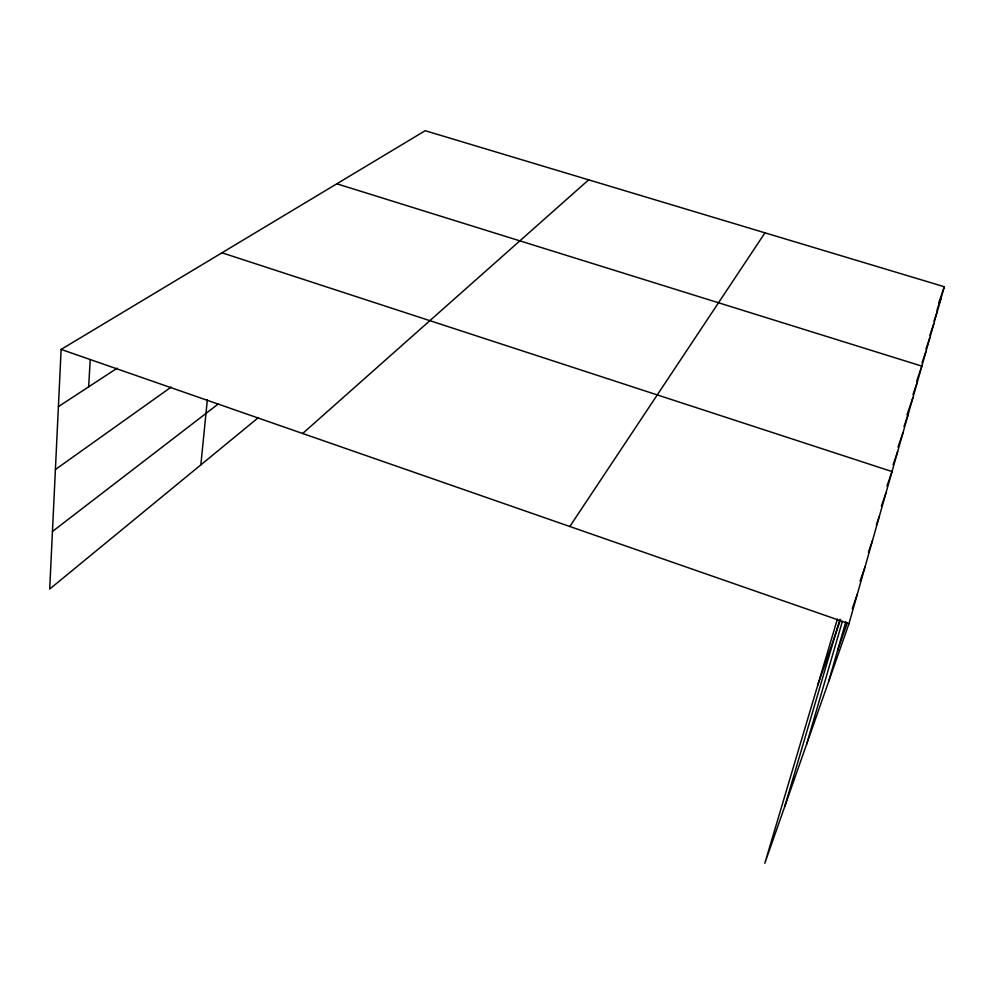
<?xml version="1.0" encoding="UTF-8"?>
<svg xmlns="http://www.w3.org/2000/svg" width="994" height="994" viewBox="0 0 994 994"><rect width="100%" height="100%" fill="white"/><g stroke="black" fill="none" stroke-linecap="round" stroke-linejoin="round"><path stroke-width="1.49" d="M837.37 619.163L764.796 863.289L848.975 623.685L944.3 286.732L425.196 130.711L61.131 349.416L49.7 589.057L258.428 417.567M88.652 386.84L90.23 359.642M200.85 464.869L207.336 399.799M828.735 681.3L845.832 621.735M806.594 744.332L842.34 621.474M784.875 806.134L839.818 619.548M938.771 302.835L944.3 286.732M936.994 310.066L940.945 298.573M933.938 321.149L937.454 310.923M929.85 335.301L933.813 323.808M925.973 348.981L929.999 337.277M922.034 362.885L926.01 351.367M916.779 380.777L921.836 366.127L336.817 183.803M912.977 394.593L917.462 381.584M906.95 414.933L912.877 397.799M904.031 426.476L908.056 414.846M898.004 447.151L902.987 432.763M893.072 464.844L897.644 451.649M817.664 685.45L840.626 619.399M886.971 486.078L892.016 471.554L221.985 252.787M881.367 506.207L885.878 493.235M876.385 524.795L879.379 516.209M868.396 552.291L872.484 540.599M860.058 581.068L865.14 566.543M837.557 650.561L847.186 623.089M852.256 608.639L857.325 594.176M569.811 526.497L764.982 232.832M302.636 433.496L588.672 179.839M52.446 531.479L218.171 404.049M55.403 469.516L171.154 387.101M58.397 406.621L117.205 368.165M61.131 349.416L848.975 623.685"/></g></svg>
